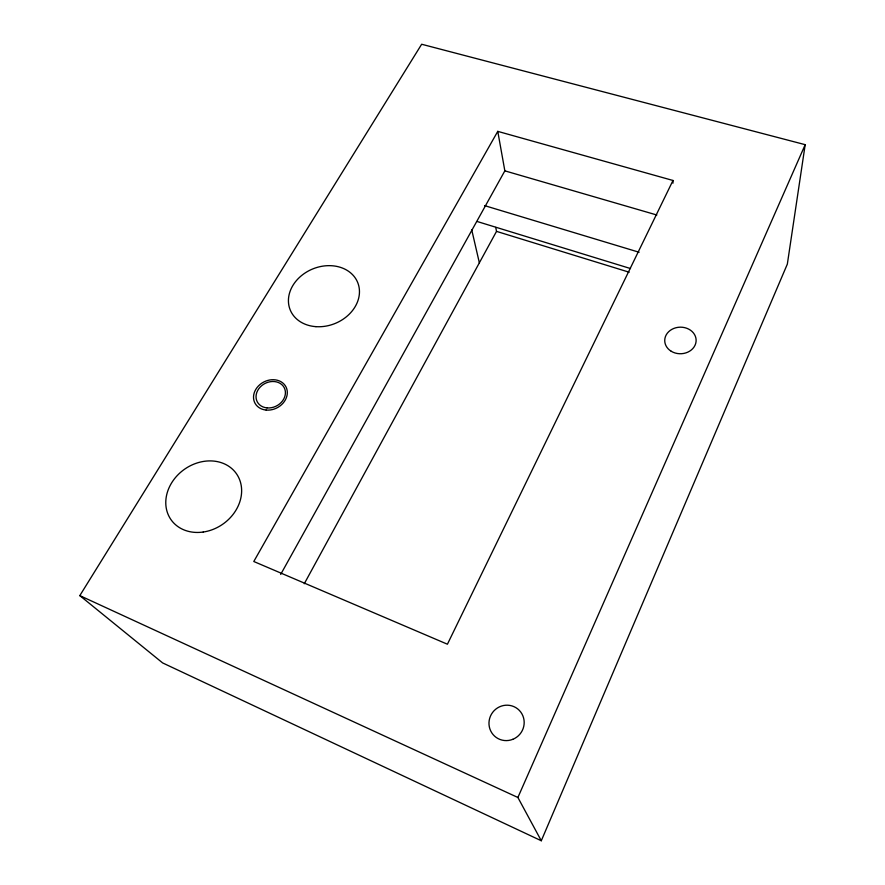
<?xml version="1.0" encoding="UTF-8"?>
<svg xmlns="http://www.w3.org/2000/svg" width="885" height="885" viewBox="0 0 885 885"><rect width="100%" height="100%" fill="white"/><g stroke="black" fill="none" stroke-linecap="round" stroke-linejoin="round"><path stroke-width="1.33" d="M672.965 183.173L672.987 180.474L497.768 131.367L253.785 561.499L447.423 644.214L672.987 180.474M805.184 144.675L787.34 264.117L541.288 840.75L162.641 662.931L79.816 595.616L421.658 44.25L805.184 144.675L517.891 797.485L541.288 840.75M304.263 583.757L496.518 231.372L495.722 227.412M280.689 574.42L504.848 170.849L497.768 131.367M504.848 170.849L656.847 215.011M484.56 205.608L639.114 252.258M477.17 221.504L630.518 268.553M496.518 231.372L629.18 272.215M79.816 595.616L517.891 797.485M471.694 229.68L479.36 262.823M512.758 739.34A17.866 17.457 -52.4 0 0 517.769 708.973A17.866 17.457 -52.4 0 0 489.206 720.379A17.866 17.457 -52.4 0 0 512.758 739.34M671.25 351.29A15.709 13.297 -1 0 0 696.053 341.721A15.709 13.297 -1 0 0 673.983 328.368A15.709 13.297 -1 0 0 671.25 351.29M267.005 407.897A15.222 12.633 -27.8 0 0 284.904 389.312A15.222 12.633 -27.8 0 0 260.279 386.966A15.222 12.633 -27.8 0 0 267.005 407.897M266.153 410.065A17.512 14.525 -27.8 0 0 286.718 388.681A17.512 14.525 -27.8 0 0 258.398 386.004A17.512 14.525 -27.8 0 0 266.153 410.065M315.945 326.653A36.418 29.47 -22.1 0 0 357.916 283.078A36.418 29.47 -22.1 0 0 297.98 278.863A36.418 29.47 -22.1 0 0 315.945 326.653M203.229 532.029A39.969 33.464 -35.3 0 0 236.793 474.249A39.969 33.464 -35.3 0 0 171.104 483.763A39.969 33.464 -35.3 0 0 203.229 532.029"/></g></svg>
